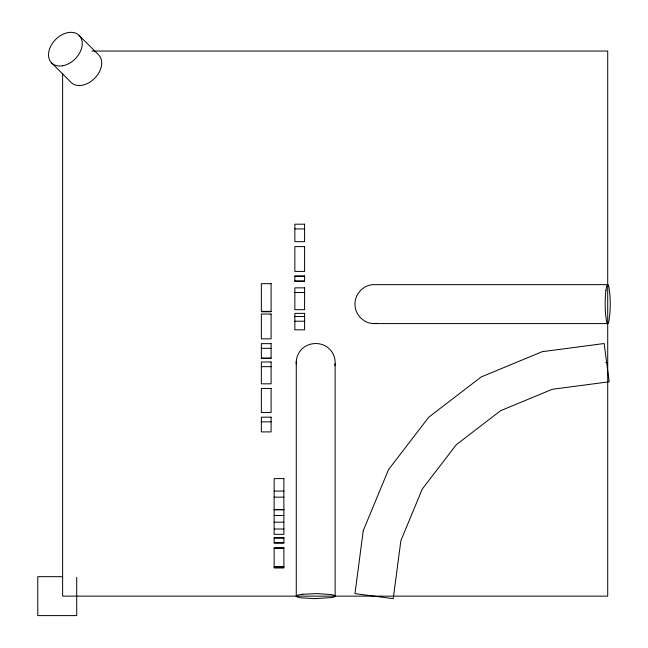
<?xml version="1.0" encoding="UTF-8"?>
<svg xmlns="http://www.w3.org/2000/svg" width="648" height="648" viewBox="0 0 648 648"><rect width="100%" height="100%" fill="white"/><g stroke="black" fill="none" stroke-linecap="round" stroke-linejoin="round"><path stroke-width="0.97" d="M91.951 51.046L607.711 51.046L607.711 596.136L62.621 596.136L62.621 73.297M294.856 228.93L304.592 228.93M294.856 276.315L304.592 276.315M294.856 280.989L304.592 280.989M607.711 284.65L374.099 284.65A19.165 19.003 -90 0 0 364.532 287.258L360.572 290.353L357.526 294.386A19.61 19.44 -90 0 0 357.526 313.851L360.572 317.885L364.532 320.979A19.165 19.003 -90 0 0 377.096 323.352M294.856 292.523L304.592 292.523M261.363 311.372L271.099 311.396M294.856 316.54L304.592 316.54M294.856 321.214L304.592 321.214M374.099 323.587L607.711 323.587M261.363 348.316L271.099 348.316M261.363 358.109L271.099 358.109M261.363 366.663L271.099 366.663M261.363 421.864L271.099 421.864M274.144 491.079L283.881 491.079M274.144 497.146L283.881 497.146M274.144 509.628L283.881 509.628M274.144 509.725L283.881 509.725M274.144 515.468L283.881 515.468M274.144 522.158L283.881 522.158M274.144 529.019L283.881 529.019M274.144 538.067L283.881 538.067M274.144 542.74L283.881 542.74M274.144 548.135L283.881 548.135M274.144 566.708L283.881 566.708M274.144 566.96L283.881 566.96M62.726 576.663L37.77 576.663L37.77 615.6L76.707 615.6L76.707 577.327M79.153 35.421L98.618 54.894A19.464 13.762 -45 0 1 94.584 78.392A19.464 13.762 -45 0 1 71.086 82.418L51.621 62.953M335.129 363.69L335.129 596.29M296.266 361.357L296.266 595.982M334.903 365.675A19.181 19.019 0 0 0 330.278 349.847C322.218 340.621 306.164 341.699 299.465 351.961A19.181 19.019 0 0 0 296.322 364.362M605.726 362.532A233.612 233.612 0 0 1 607.711 362.524M605.929 290.353L605.524 294.386A19.61 2.56 -90 0 0 605.524 313.851L606.447 320.979A19.165 2.503 -90 0 0 608.966 320.979L609.89 313.859A19.61 2.56 -90 0 0 609.89 294.386L608.966 287.258A19.165 2.503 90 0 0 606.447 287.258L605.929 290.353M363.253 530.631L354.966 593.617L393.239 598.655L400.861 540.707L422.253 489.062L456.289 444.714L500.637 410.678L552.282 389.286L609.185 381.794L604.147 343.521L542.206 351.678L481.172 376.966L428.757 417.182L388.541 469.598L363.253 530.631M302.794 594.248L299.465 594.743A19.181 2.503 0 0 0 301.118 597.804L314.515 598.647L331.93 597.521A19.181 2.503 0 0 0 330.278 594.467L316.88 593.617L302.794 594.248M304.592 224.2L294.856 224.2L294.856 241.68L304.592 241.68L304.592 224.2M304.592 246.605L294.856 246.605L294.856 271.415L304.592 271.415L304.592 246.605M304.592 275.991L294.856 275.991L294.856 281.313L304.592 281.313L304.592 275.991M271.099 283.67L261.363 283.67L261.363 311.769L271.099 311.769L271.099 283.67M304.592 287.85L294.856 287.85L294.856 309.679L304.592 309.679L304.592 287.85M304.592 313.389L294.856 313.389L294.856 329.824L304.592 329.824L304.592 313.389M271.099 314.029L261.363 314.029L261.363 338.847L271.099 338.847L271.099 314.029M271.099 343.643L261.363 343.643L261.363 358.36L271.099 358.36L271.099 343.643M271.099 361.989L261.363 361.989L261.363 383.819L271.099 383.819L271.099 361.989M271.099 388.468L261.363 388.468L261.363 412.46L271.099 412.46L271.099 388.468M271.099 417.182L261.363 417.182L261.363 431.908L271.099 431.908L271.099 417.182M283.881 478.597L274.144 478.597L274.144 534.341L283.881 534.341L283.881 478.597M283.881 537.743L274.144 537.743L274.144 543.065L283.881 543.065L283.881 537.743M283.881 547.884L274.144 547.884L274.144 567.98L283.881 567.98L283.881 547.884M62.532 65.804A19.464 13.762 -45 0 0 81.203 38.41A19.464 13.762 -45 0 0 52.415 43.351A19.464 13.762 -45 0 0 62.532 65.804"/></g></svg>
